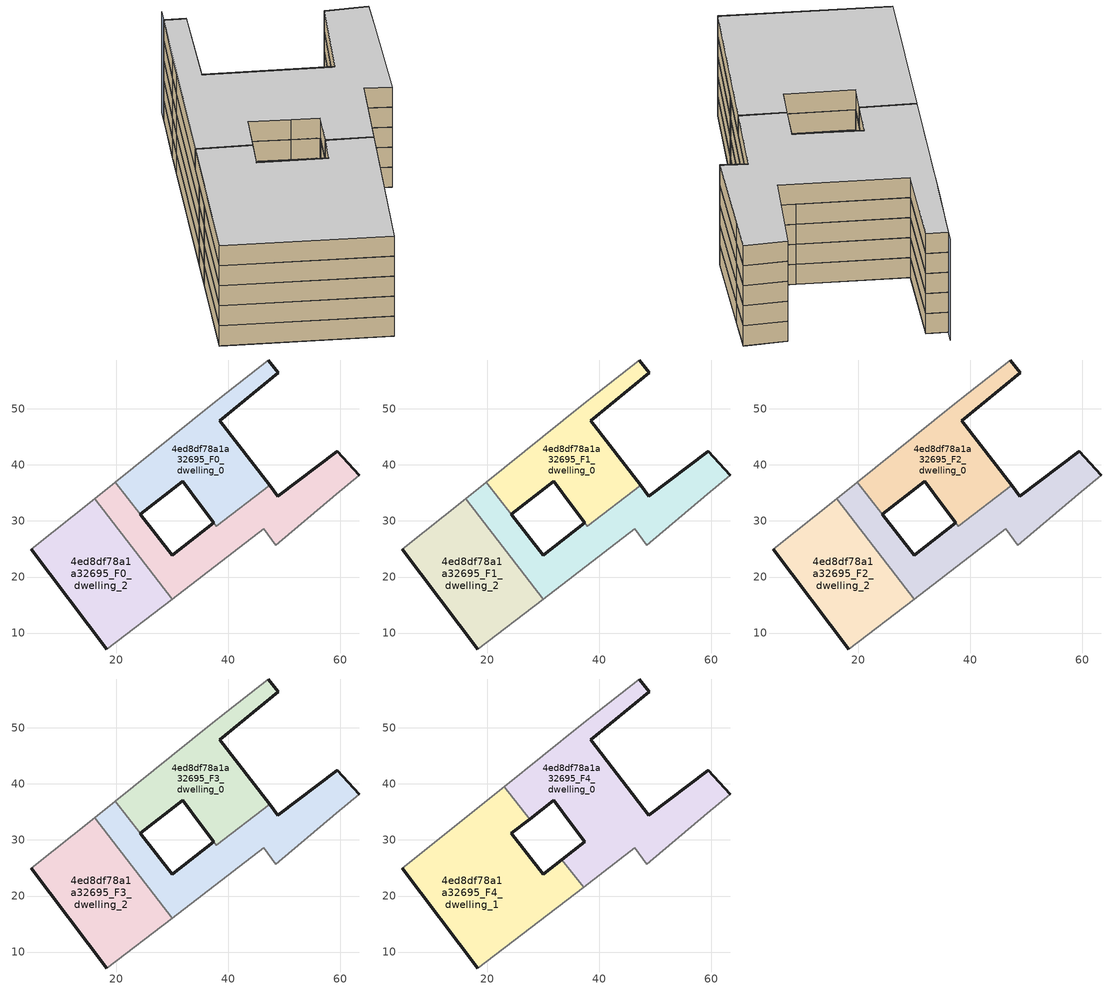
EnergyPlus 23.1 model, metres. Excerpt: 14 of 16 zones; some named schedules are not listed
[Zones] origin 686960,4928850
4ed8df78a1a32695_F0_dwelling_0
 floor ground (EU_floor_Construction): 47.35,36.36 38.5,47.88 48.87,56.42 47.08,58.72 39.72,52.88 36.77,50.53 19.84,36.94 24.27,31.18 24.3,31.21 31.91,37.05 35.18,32.61 37.86,29.08 z0
 wall outside (EU_wall_Construction): 47.08,58.72 48.87,56.42 38.5,47.88 47.35,36.36 / 37.43,29.64 35.18,32.61 31.91,37.05 24.3,31.21 z0:3; 24.3,31.2,3 24.3,31.21,0 24.3,31.2,0; 37.86,29.07,3 37.86,29.08,0 37.86,29.07,0
 wall to 4ed8df78a1a32695_F0_dwelling_1 (EU_wall_Construction): 24.3,31.2 24.27,31.18 19.84,36.94 / 47.35,36.36 37.86,29.08 / 37.86,29.07 37.43,29.64 z0:3
 wall adiabatic (EU_wall_Construction): 19.84,36.94 36.77,50.53 39.72,52.88 47.08,58.72 z0:3
4ed8df78a1a32695_F0_dwelling_1
 floor ground (EU_floor_Construction): 48.42,25.63 59.29,34.73 63.31,38.17 59.44,42.42 48.82,34.45 47.35,36.36 37.86,29.07 37.43,29.64 29.95,23.87 24.3,31.2 24.27,31.18 19.84,36.94 16.19,34.01 29.97,16.07 46.32,28.61 z0
 wall outside (EU_wall_Construction): 47.35,36.36 48.82,34.45 59.44,42.42 63.31,38.17 / 24.3,31.2 29.95,23.87 37.43,29.64 z0:3; 37.86,29.07,3 37.86,29.08,0 37.86,29.08,3
 wall adiabatic (EU_wall_Construction): 63.31,38.17 59.29,34.73 48.42,25.63 46.32,28.61 29.97,16.07 / 16.19,34.01 19.84,36.94 z0:3
 wall to 4ed8df78a1a32695_F0_dwelling_2 (EU_wall_Construction): 29.97,16.07 16.19,34.01 z0:3
4ed8df78a1a32695_F0_dwelling_2
 floor ground (EU_floor_Construction): 29.97,16.07 16.19,34.01 4.88,24.93 18.35,7.16 z0
 wall outside (EU_wall_Construction): 18.35,7.16 4.88,24.93 z0:3
 wall adiabatic (EU_wall_Construction): 29.97,16.07 18.35,7.16 / 4.88,24.93 16.19,34.01 z0:3
4ed8df78a1a32695_F1_dwelling_0
 floor to 4ed8df78a1a32695_F0_dwelling_0 (EU_floor_Construction): 47.35,36.36 38.5,47.88 48.87,56.42 47.08,58.72 39.72,52.88 36.77,50.53 19.84,36.94 24.27,31.18 24.3,31.21 31.91,37.05 35.18,32.61 37.86,29.08 z3
 wall outside (EU_wall_Construction): 47.08,58.72 48.87,56.42 38.5,47.88 47.35,36.36 / 37.43,29.64 35.18,32.61 31.91,37.05 24.3,31.21 z3:6; 24.3,31.2,6 24.3,31.21,3 24.3,31.2,3; 37.86,29.07,6 37.86,29.08,3 37.86,29.07,3
 wall to 4ed8df78a1a32695_F1_dwelling_1 (EU_wall_Construction): 24.3,31.2 24.27,31.18 19.84,36.94 / 47.35,36.36 37.86,29.08 / 37.86,29.07 37.43,29.64 z3:6
 wall adiabatic (EU_wall_Construction): 19.84,36.94 36.77,50.53 39.72,52.88 47.08,58.72 z3:6
4ed8df78a1a32695_F1_dwelling_1
 floor to 4ed8df78a1a32695_F0_dwelling_1 (EU_floor_Construction): 48.42,25.63 59.29,34.73 63.31,38.17 59.44,42.42 48.82,34.45 47.35,36.36 37.86,29.07 37.43,29.64 29.95,23.87 24.3,31.2 24.27,31.18 19.84,36.94 16.19,34.01 29.97,16.07 46.32,28.61 z3
 wall outside (EU_wall_Construction): 47.35,36.36 48.82,34.45 59.44,42.42 63.31,38.17 / 24.3,31.2 29.95,23.87 37.43,29.64 z3:6; 37.86,29.07,6 37.86,29.08,3 37.86,29.08,6
 wall adiabatic (EU_wall_Construction): 63.31,38.17 59.29,34.73 48.42,25.63 46.32,28.61 29.97,16.07 / 16.19,34.01 19.84,36.94 z3:6
 wall to 4ed8df78a1a32695_F1_dwelling_2 (EU_wall_Construction): 29.97,16.07 16.19,34.01 z3:6
4ed8df78a1a32695_F1_dwelling_2
 floor to 4ed8df78a1a32695_F0_dwelling_2 (EU_floor_Construction): 29.97,16.07 16.19,34.01 4.88,24.93 18.35,7.16 z3
 wall outside (EU_wall_Construction): 18.35,7.16 4.88,24.93 z3:6
 wall adiabatic (EU_wall_Construction): 29.97,16.07 18.35,7.16 / 4.88,24.93 16.19,34.01 z3:6
4ed8df78a1a32695_F2_dwelling_0
 floor to 4ed8df78a1a32695_F1_dwelling_0 (EU_floor_Construction): 47.35,36.36 38.5,47.88 48.87,56.42 47.08,58.72 39.72,52.88 36.77,50.53 19.84,36.94 24.27,31.18 24.3,31.21 31.91,37.05 35.18,32.61 37.86,29.08 z6
 wall outside (EU_wall_Construction): 47.08,58.72 48.87,56.42 38.5,47.88 47.35,36.36 / 37.43,29.64 35.18,32.61 31.91,37.05 24.3,31.21 z6:9; 24.3,31.2,9 24.3,31.21,6 24.3,31.2,6; 37.86,29.07,9 37.86,29.08,6 37.86,29.07,6
 wall to 4ed8df78a1a32695_F2_dwelling_1 (EU_wall_Construction): 24.3,31.2 24.27,31.18 19.84,36.94 / 47.35,36.36 37.86,29.08 / 37.86,29.07 37.43,29.64 z6:9
 wall adiabatic (EU_wall_Construction): 19.84,36.94 36.77,50.53 39.72,52.88 47.08,58.72 z6:9
4ed8df78a1a32695_F2_dwelling_1
 floor to 4ed8df78a1a32695_F1_dwelling_1 (EU_floor_Construction): 48.42,25.63 59.29,34.73 63.31,38.17 59.44,42.42 48.82,34.45 47.35,36.36 37.86,29.07 37.43,29.64 29.95,23.87 24.3,31.2 24.27,31.18 19.84,36.94 16.19,34.01 29.97,16.07 46.32,28.61 z6
 wall outside (EU_wall_Construction): 47.35,36.36 48.82,34.45 59.44,42.42 63.31,38.17 / 24.3,31.2 29.95,23.87 37.43,29.64 z6:9; 37.86,29.07,9 37.86,29.08,6 37.86,29.08,9
 wall adiabatic (EU_wall_Construction): 63.31,38.17 59.29,34.73 48.42,25.63 46.32,28.61 29.97,16.07 / 16.19,34.01 19.84,36.94 z6:9
 wall to 4ed8df78a1a32695_F2_dwelling_2 (EU_wall_Construction): 29.97,16.07 16.19,34.01 z6:9
4ed8df78a1a32695_F2_dwelling_2
 floor to 4ed8df78a1a32695_F1_dwelling_2 (EU_floor_Construction): 29.97,16.07 16.19,34.01 4.88,24.93 18.35,7.16 z6
 wall outside (EU_wall_Construction): 18.35,7.16 4.88,24.93 z6:9
 wall adiabatic (EU_wall_Construction): 29.97,16.07 18.35,7.16 / 4.88,24.93 16.19,34.01 z6:9
4ed8df78a1a32695_F3_dwelling_0
 floor to 4ed8df78a1a32695_F2_dwelling_0 (EU_floor_Construction): 47.35,36.36 38.5,47.88 48.87,56.42 47.08,58.72 39.72,52.88 36.77,50.53 19.84,36.94 24.27,31.18 24.3,31.21 31.91,37.05 35.18,32.61 37.86,29.08 z9
 wall outside (EU_wall_Construction): 47.08,58.72 48.87,56.42 38.5,47.88 47.35,36.36 / 37.43,29.64 35.18,32.61 31.91,37.05 24.3,31.21 z9:12; 24.3,31.2,12 24.3,31.21,9 24.3,31.2,9; 37.86,29.07,12 37.86,29.08,9 37.86,29.07,9
 wall to 4ed8df78a1a32695_F3_dwelling_1 (EU_wall_Construction): 24.3,31.2 24.27,31.18 19.84,36.94 / 47.35,36.36 37.86,29.08 / 37.86,29.07 37.43,29.64 z9:12
 wall adiabatic (EU_wall_Construction): 19.84,36.94 36.77,50.53 39.72,52.88 47.08,58.72 z9:12
4ed8df78a1a32695_F3_dwelling_1
 floor to 4ed8df78a1a32695_F2_dwelling_1 (EU_floor_Construction): 48.42,25.63 59.29,34.73 63.31,38.17 59.44,42.42 48.82,34.45 47.35,36.36 37.86,29.07 37.43,29.64 29.95,23.87 24.3,31.2 24.27,31.18 19.84,36.94 16.19,34.01 29.97,16.07 46.32,28.61 z9
 wall outside (EU_wall_Construction): 47.35,36.36 48.82,34.45 59.44,42.42 63.31,38.17 / 24.3,31.2 29.95,23.87 37.43,29.64 z9:12; 37.86,29.07,12 37.86,29.08,9 37.86,29.08,12
 wall adiabatic (EU_wall_Construction): 63.31,38.17 59.29,34.73 48.42,25.63 46.32,28.61 29.97,16.07 / 16.19,34.01 19.84,36.94 z9:12
 wall to 4ed8df78a1a32695_F3_dwelling_2 (EU_wall_Construction): 29.97,16.07 16.19,34.01 z9:12
4ed8df78a1a32695_F3_dwelling_2
 floor to 4ed8df78a1a32695_F2_dwelling_2 (EU_floor_Construction): 29.97,16.07 16.19,34.01 4.88,24.93 18.35,7.16 z9
 wall outside (EU_wall_Construction): 18.35,7.16 4.88,24.93 z9:12
 wall adiabatic (EU_wall_Construction): 29.97,16.07 18.35,7.16 / 4.88,24.93 16.19,34.01 z9:12
4ed8df78a1a32695_F4_dwelling_0
 floor to 4ed8df78a1a32695_F3_dwelling_0 (EU_floor_Construction): 47.35,36.36 38.5,47.88 48.87,56.42 47.08,58.72 39.72,52.88 36.77,50.53 23,39.48 27.57,33.72 31.91,37.05 35.18,32.61 37.86,29.07 z12
 floor to 4ed8df78a1a32695_F3_dwelling_1 (EU_floor_Construction): 59.29,34.73 63.31,38.17 59.44,42.42 48.82,34.45 47.35,36.36 37.86,29.07 37.43,29.64 33.32,26.47 37.18,21.6 46.32,28.61 48.42,25.63 z12
 wall outside (EU_wall_Construction): 33.32,26.47 37.43,29.64 35.18,32.61 31.91,37.05 27.57,33.72 / 47.08,58.72 48.87,56.42 38.5,47.88 48.82,34.45 59.44,42.42 63.31,38.17 z12:15
 wall adiabatic (EU_wall_Construction): 63.31,38.17 59.29,34.73 48.42,25.63 46.32,28.61 37.18,21.6 / 23,39.48 36.77,50.53 39.72,52.88 47.08,58.72 z12:15
 wall to 4ed8df78a1a32695_F4_dwelling_1 (EU_wall_Construction): 37.18,21.6 33.32,26.47 / 27.57,33.72 23,39.48 z12:15
 ceiling to 4ed8df78a1a32695_F5_dwelling_0 (EU_floor_Construction): 48.87,56.42 38.5,47.88 48.82,34.45 59.44,42.42 63.31,38.17 59.29,34.73 48.42,25.63 46.32,28.61 37.18,21.6 33.32,26.47 37.43,29.64 35.18,32.61 31.91,37.05 27.57,33.72 23,39.48 36.77,50.53 39.72,52.88 47.08,58.72 z15
4ed8df78a1a32695_F4_dwelling_1
 floor to 4ed8df78a1a32695_F3_dwelling_1 (EU_floor_Construction): 37.18,21.6 33.32,26.47 29.95,23.87 24.3,31.2 24.27,31.18 19.84,36.94 16.19,34.01 29.97,16.07 z12
 floor to 4ed8df78a1a32695_F3_dwelling_2 (EU_floor_Construction): 29.97,16.07 16.19,34.01 4.88,24.93 18.35,7.16 z12
 floor to 4ed8df78a1a32695_F3_dwelling_0 (EU_floor_Construction): 27.57,33.72 23,39.48 19.84,36.94 24.27,31.18 24.3,31.2 z12
 wall outside (EU_wall_Construction): 27.57,33.72 24.3,31.2 29.95,23.87 33.32,26.47 / 18.35,7.16 4.88,24.93 z12:15
 wall adiabatic (EU_wall_Construction): 37.18,21.6 18.35,7.16 / 4.88,24.93 23,39.48 z12:15
 ceiling to 4ed8df78a1a32695_F5_dwelling_1 (EU_floor_Construction): 27.57,33.72 24.3,31.2 29.95,23.87 33.32,26.47 37.18,21.6 18.35,7.16 4.88,24.93 23,39.48 z15
shading: 48.53,59.86 4.88,24.93 z0:15
[Building]
EU S2 Campaign: North Axis=0; Terrain=City; Solar Distribution=FullExterior
[Site:Location]
Bologna: Latitude=44.5; Longitude=11.25; Time Zone=1; Elevation=37
[SizingPeriod:WeatherFileDays]
AnnualSizingPeriod: Begin Month=1; Begin Day of Month=1; End Month=12; End Day of Month=31; Day of Week for Start Day=Monday; Use Weather File Daylight Saving Period=No; Use Weather File Rain and Snow Indicators=No
[MATERIAL]
EU_InternalMass_Material: Roughness=MediumRough; Thickness=0.1; Conductivity=1; Density=1800; Specific Heat=900; Thermal Absorptance=0.9; Solar Absorptance=0.7; Visible Absorptance=0.7
[MATERIAL:NOMASS] Roughness=MediumRough; Thermal Absorptance=0.9; Solar Absorptance=0.7; Visible Absorptance=0.7
Name | Thermal Resistance
EU_wall_NoMass | 0.905828
EU_floor_NoMass | 0.67114
[CONSTRUCTION]
EU_wall_Construction: EU_wall_NoMass
EU_floor_Construction: EU_floor_NoMass
EU_InternalMass_Construction: EU_InternalMass_Material
[ZONE] Type=1; Multiplier=1; Ceiling Height=autocalculate; Floor Area=autocalculate; Part of Total Floor Area=Yes
Name | Volume
4ed8df78a1a32695_F0_dwelling_0; 4ed8df78a1a32695_F1_dwelling_0; 4ed8df78a1a32695_F2_dwelling_0; 4ed8df78a1a32695_F3_dwelling_0 | 960.46
4ed8df78a1a32695_F4_dwelling_0 | 1472.66
4ed8df78a1a32695_F0_dwelling_1; 4ed8df78a1a32695_F1_dwelling_1; 4ed8df78a1a32695_F2_dwelling_1; 4ed8df78a1a32695_F3_dwelling_1 | 1003.15
4ed8df78a1a32695_F4_dwelling_1 | 1472.65
4ed8df78a1a32695_F0_dwelling_2; 4ed8df78a1a32695_F1_dwelling_2; 4ed8df78a1a32695_F2_dwelling_2; 4ed8df78a1a32695_F3_dwelling_2 | 981.688
[INTERNALMASS] Construction=EU_InternalMass_Construction
Name | Zone or ZoneList | Surface Area
4ed8df78a1a32695_F0_dwelling_0_EU_InternalMass | 4ed8df78a1a32695_F0_dwelling_0 | 320.152
4ed8df78a1a32695_F0_dwelling_1_EU_InternalMass | 4ed8df78a1a32695_F0_dwelling_1 | 334.383
4ed8df78a1a32695_F0_dwelling_2_EU_InternalMass | 4ed8df78a1a32695_F0_dwelling_2 | 327.231
4ed8df78a1a32695_F1_dwelling_0_EU_InternalMass | 4ed8df78a1a32695_F1_dwelling_0 | 320.152
4ed8df78a1a32695_F1_dwelling_1_EU_InternalMass | 4ed8df78a1a32695_F1_dwelling_1 | 334.383
4ed8df78a1a32695_F1_dwelling_2_EU_InternalMass | 4ed8df78a1a32695_F1_dwelling_2 | 327.231
4ed8df78a1a32695_F2_dwelling_0_EU_InternalMass | 4ed8df78a1a32695_F2_dwelling_0 | 320.152
4ed8df78a1a32695_F2_dwelling_1_EU_InternalMass | 4ed8df78a1a32695_F2_dwelling_1 | 334.383
4ed8df78a1a32695_F2_dwelling_2_EU_InternalMass | 4ed8df78a1a32695_F2_dwelling_2 | 327.231
4ed8df78a1a32695_F3_dwelling_0_EU_InternalMass | 4ed8df78a1a32695_F3_dwelling_0 | 320.152
4ed8df78a1a32695_F3_dwelling_1_EU_InternalMass | 4ed8df78a1a32695_F3_dwelling_1 | 334.383
4ed8df78a1a32695_F3_dwelling_2_EU_InternalMass | 4ed8df78a1a32695_F3_dwelling_2 | 327.231
4ed8df78a1a32695_F4_dwelling_0_EU_InternalMass | 4ed8df78a1a32695_F4_dwelling_0 | 490.887
4ed8df78a1a32695_F4_dwelling_1_EU_InternalMass | 4ed8df78a1a32695_F4_dwelling_1 | 490.881
[OTHEREQUIPMENT] Fuel Type=Electricity; Design Level Calculation Method=Watts/Area; Power per Zone Floor Area=1; Fraction Latent=0; Fraction Radiant=0; Fraction Lost=0; Carbon Dioxide Generation Rate=0; EndUse Subcategory=EU_Step8_InternalGains
Name | Zone or ZoneList or Space or SpaceList | Schedule
EU_Step8_InternalGain_4ed8df78a1a32695_F0_dwelling_0_f000 | 4ed8df78a1a32695_F0_dwelling_0 | EU_Step8_GainSchedule_4ed8df78a1a32695_F0_dwelling_0_f000
EU_Step8_InternalGain_4ed8df78a1a32695_F0_dwelling_1_f000 | 4ed8df78a1a32695_F0_dwelling_1 | EU_Step8_GainSchedule_4ed8df78a1a32695_F0_dwelling_1_f000
EU_Step8_InternalGain_4ed8df78a1a32695_F0_dwelling_2_f000 | 4ed8df78a1a32695_F0_dwelling_2 | EU_Step8_GainSchedule_4ed8df78a1a32695_F0_dwelling_2_f000
EU_Step8_InternalGain_4ed8df78a1a32695_F1_dwelling_0_f000 | 4ed8df78a1a32695_F1_dwelling_0 | EU_Step8_GainSchedule_4ed8df78a1a32695_F1_dwelling_0_f000
EU_Step8_InternalGain_4ed8df78a1a32695_F1_dwelling_1_f000 | 4ed8df78a1a32695_F1_dwelling_1 | EU_Step8_GainSchedule_4ed8df78a1a32695_F1_dwelling_1_f000
EU_Step8_InternalGain_4ed8df78a1a32695_F1_dwelling_2_f000 | 4ed8df78a1a32695_F1_dwelling_2 | EU_Step8_GainSchedule_4ed8df78a1a32695_F1_dwelling_2_f000
EU_Step8_InternalGain_4ed8df78a1a32695_F2_dwelling_0_f000 | 4ed8df78a1a32695_F2_dwelling_0 | EU_Step8_GainSchedule_4ed8df78a1a32695_F2_dwelling_0_f000
EU_Step8_InternalGain_4ed8df78a1a32695_F2_dwelling_1_f000 | 4ed8df78a1a32695_F2_dwelling_1 | EU_Step8_GainSchedule_4ed8df78a1a32695_F2_dwelling_1_f000
EU_Step8_InternalGain_4ed8df78a1a32695_F2_dwelling_2_f000 | 4ed8df78a1a32695_F2_dwelling_2 | EU_Step8_GainSchedule_4ed8df78a1a32695_F2_dwelling_2_f000
EU_Step8_InternalGain_4ed8df78a1a32695_F3_dwelling_0_f000 | 4ed8df78a1a32695_F3_dwelling_0 | EU_Step8_GainSchedule_4ed8df78a1a32695_F3_dwelling_0_f000
EU_Step8_InternalGain_4ed8df78a1a32695_F3_dwelling_1_f000 | 4ed8df78a1a32695_F3_dwelling_1 | EU_Step8_GainSchedule_4ed8df78a1a32695_F3_dwelling_1_f000
EU_Step8_InternalGain_4ed8df78a1a32695_F3_dwelling_2_f000 | 4ed8df78a1a32695_F3_dwelling_2 | EU_Step8_GainSchedule_4ed8df78a1a32695_F3_dwelling_2_f000
EU_Step8_InternalGain_4ed8df78a1a32695_F4_dwelling_0_f000 | 4ed8df78a1a32695_F4_dwelling_0 | EU_Step8_GainSchedule_4ed8df78a1a32695_F4_dwelling_0_f000
EU_Step8_InternalGain_4ed8df78a1a32695_F4_dwelling_1_f000 | 4ed8df78a1a32695_F4_dwelling_1 | EU_Step8_GainSchedule_4ed8df78a1a32695_F4_dwelling_1_f000
[ZONEVENTILATION:DESIGNFLOWRATE] Schedule=EU_AlwaysOn; Design Flow Rate Calculation Method=AirChanges/Hour; Air Changes per Hour=0.73129; Ventilation Type=Natural; Fan Pressure Rise=0; Fan Total Efficiency=1; Constant Term Coefficient=1; Temperature Term Coefficient=0; Velocity Term Coefficient=0; Velocity Squared Term Coefficient=0; Minimum Indoor Temperature=-100; Maximum Indoor Temperature=100; Delta Temperature=-100; Minimum Outdoor Temperature=-100; Maximum Outdoor Temperature=100; Maximum Wind Speed=40
Name | Zone or ZoneList or Space or SpaceList
EU_ConstantAir_4ed8df78a1a32695_F0_dwelling_0 | 4ed8df78a1a32695_F0_dwelling_0
EU_ConstantAir_4ed8df78a1a32695_F0_dwelling_1 | 4ed8df78a1a32695_F0_dwelling_1
EU_ConstantAir_4ed8df78a1a32695_F0_dwelling_2 | 4ed8df78a1a32695_F0_dwelling_2
EU_ConstantAir_4ed8df78a1a32695_F1_dwelling_0 | 4ed8df78a1a32695_F1_dwelling_0
EU_ConstantAir_4ed8df78a1a32695_F1_dwelling_1 | 4ed8df78a1a32695_F1_dwelling_1
EU_ConstantAir_4ed8df78a1a32695_F1_dwelling_2 | 4ed8df78a1a32695_F1_dwelling_2
EU_ConstantAir_4ed8df78a1a32695_F2_dwelling_0 | 4ed8df78a1a32695_F2_dwelling_0
EU_ConstantAir_4ed8df78a1a32695_F2_dwelling_1 | 4ed8df78a1a32695_F2_dwelling_1
EU_ConstantAir_4ed8df78a1a32695_F2_dwelling_2 | 4ed8df78a1a32695_F2_dwelling_2
EU_ConstantAir_4ed8df78a1a32695_F3_dwelling_0 | 4ed8df78a1a32695_F3_dwelling_0
EU_ConstantAir_4ed8df78a1a32695_F3_dwelling_1 | 4ed8df78a1a32695_F3_dwelling_1
EU_ConstantAir_4ed8df78a1a32695_F3_dwelling_2 | 4ed8df78a1a32695_F3_dwelling_2
EU_ConstantAir_4ed8df78a1a32695_F4_dwelling_0 | 4ed8df78a1a32695_F4_dwelling_0
EU_ConstantAir_4ed8df78a1a32695_F4_dwelling_1 | 4ed8df78a1a32695_F4_dwelling_1
[HVACTEMPLATE:THERMOSTAT] Constant Heating Setpoint=20; Constant Cooling Setpoint=50
EU_HeatOnly_4ed8df78a1a32695_F0_dwelling_0; EU_HeatOnly_4ed8df78a1a32695_F0_dwelling_1; EU_HeatOnly_4ed8df78a1a32695_F0_dwelling_2; EU_HeatOnly_4ed8df78a1a32695_F1_dwelling_0; EU_HeatOnly_4ed8df78a1a32695_F1_dwelling_1; EU_HeatOnly_4ed8df78a1a32695_F1_dwelling_2; EU_HeatOnly_4ed8df78a1a32695_F2_dwelling_0; EU_HeatOnly_4ed8df78a1a32695_F2_dwelling_1; EU_HeatOnly_4ed8df78a1a32695_F2_dwelling_2; EU_HeatOnly_4ed8df78a1a32695_F3_dwelling_0; EU_HeatOnly_4ed8df78a1a32695_F3_dwelling_1; EU_HeatOnly_4ed8df78a1a32695_F3_dwelling_2; EU_HeatOnly_4ed8df78a1a32695_F4_dwelling_0; EU_HeatOnly_4ed8df78a1a32695_F4_dwelling_1; EU_HeatOnly_4ed8df78a1a32695_F5_dwelling_0; EU_HeatOnly_4ed8df78a1a32695_F5_dwelling_1
[HVACTEMPLATE:ZONE:IDEALLOADSAIRSYSTEM] System Availability Schedule=EU_AlwaysOn; Maximum Heating Supply Air Temperature=50; Minimum Cooling Supply Air Temperature=13; Maximum Heating Supply Air Humidity Ratio=0.0156; Minimum Cooling Supply Air Humidity Ratio=0.0077; Heating Limit=NoLimit; Cooling Limit=NoLimit; Heating Availability Schedule=EU_AlwaysOn; Cooling Availability Schedule=EU_CoolingOff; Dehumidification Control Type=ConstantSensibleHeatRatio; Cooling Sensible Heat Ratio=0.7; Dehumidification Setpoint=60; Humidification Control Type=None; Humidification Setpoint=30; Outdoor Air Method=None; Outdoor Air Flow Rate per Person=0.00944; Outdoor Air Flow Rate per Zone Floor Area=0; Outdoor Air Flow Rate per Zone=0; Demand Controlled Ventilation Type=None; Outdoor Air Economizer Type=NoEconomizer; Heat Recovery Type=None; Sensible Heat Recovery Effectiveness=0.7; Latent Heat Recovery Effectiveness=0.65
Name | Template Thermostat
4ed8df78a1a32695_F0_dwelling_0 | EU_HeatOnly_4ed8df78a1a32695_F0_dwelling_0
4ed8df78a1a32695_F0_dwelling_1 | EU_HeatOnly_4ed8df78a1a32695_F0_dwelling_1
4ed8df78a1a32695_F0_dwelling_2 | EU_HeatOnly_4ed8df78a1a32695_F0_dwelling_2
4ed8df78a1a32695_F1_dwelling_0 | EU_HeatOnly_4ed8df78a1a32695_F1_dwelling_0
4ed8df78a1a32695_F1_dwelling_1 | EU_HeatOnly_4ed8df78a1a32695_F1_dwelling_1
4ed8df78a1a32695_F1_dwelling_2 | EU_HeatOnly_4ed8df78a1a32695_F1_dwelling_2
4ed8df78a1a32695_F2_dwelling_0 | EU_HeatOnly_4ed8df78a1a32695_F2_dwelling_0
4ed8df78a1a32695_F2_dwelling_1 | EU_HeatOnly_4ed8df78a1a32695_F2_dwelling_1
4ed8df78a1a32695_F2_dwelling_2 | EU_HeatOnly_4ed8df78a1a32695_F2_dwelling_2
4ed8df78a1a32695_F3_dwelling_0 | EU_HeatOnly_4ed8df78a1a32695_F3_dwelling_0
